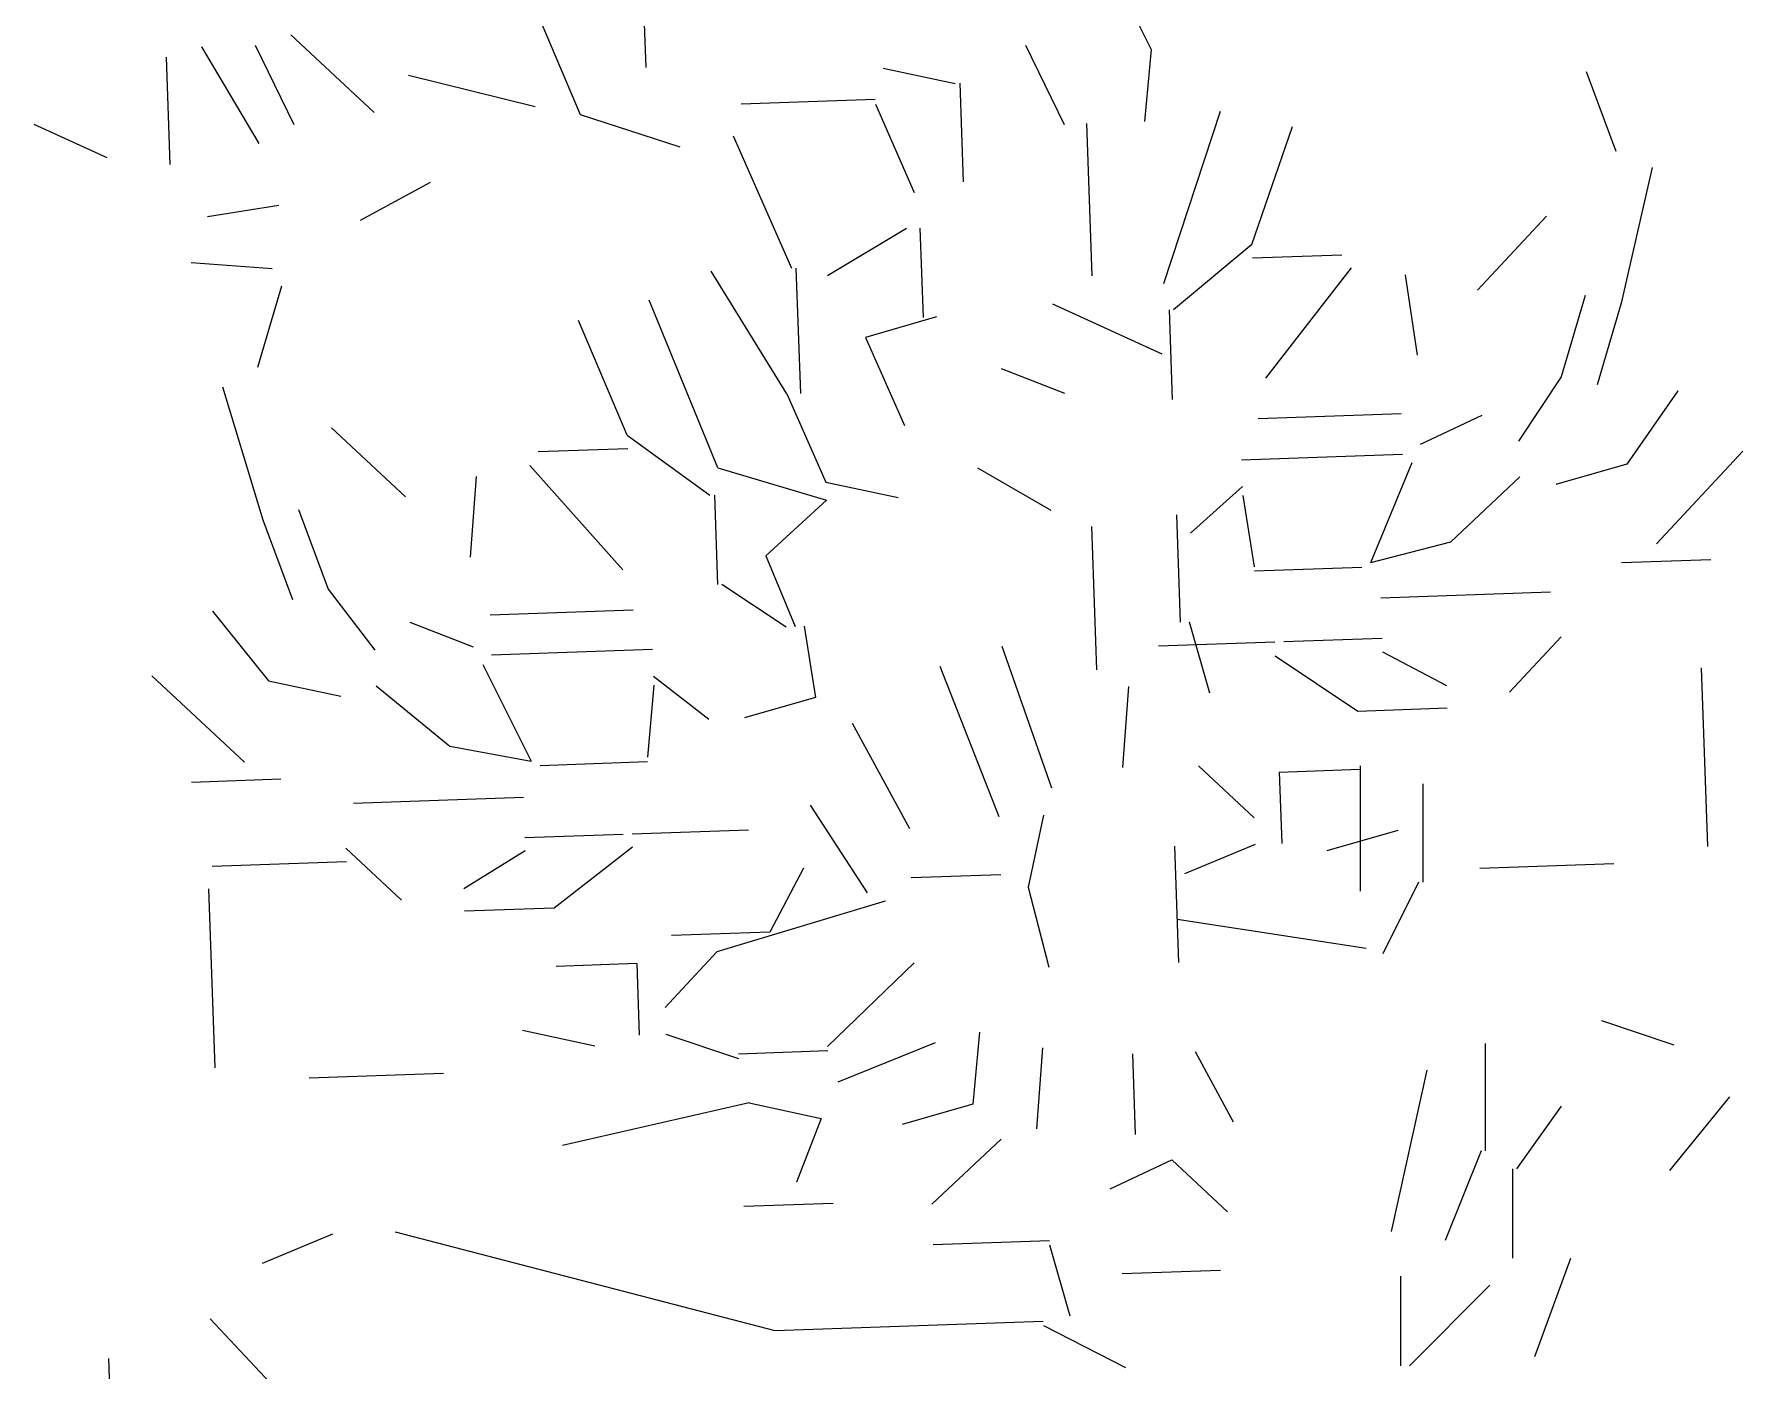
# Model space of a CAD drawing. Header units: metres. Extents: x -1.4 to 1.6, y 0 to 15.7.
# Drawn here: x -0.445 to 1.09, y 12.288 to 13.488 of the extents above; entities that cross this region are included whole.
import ezdxf

# ---------------------------------------------------------------- set-up
doc = ezdxf.new("R2010")
doc.units = ezdxf.units.M
doc.header["$LTSCALE"] = 0.2

msp = doc.modelspace()

# ---------------------------------------------------------------- linework, layer by layer
for p, q in [((0.5148, 13.5613), (0.558, 13.4743)), ((0.1009, 13.5468), (0.104, 13.4584)), ((0.1009, 13.5468), (0.104, 13.4584)), ((0.0013, 13.5192), (0.0451, 13.4161)), ((-0.2468, 13.4784), (-0.2121, 13.4071)), ((-0.2468, 13.4784), (-0.2121, 13.4071)), ((-0.2468, 13.4784), (-0.2121, 13.4071)), ((-0.2468, 13.4784), (-0.2121, 13.4071)), ((-0.2468, 13.4784), (-0.2121, 13.4071)), ((-0.2149, 13.4875), (-0.14, 13.4177)), ((-0.2149, 13.4875), (-0.14, 13.4177)), ((0.4452, 13.4784), (0.4799, 13.4072)), ((0.4452, 13.4784), (0.4799, 13.4072)), ((0.4452, 13.4784), (0.4799, 13.4072)), ((-0.3268, 13.4675), (-0.3235, 13.3711)), ((-0.295, 13.4767), (-0.2437, 13.3899)), ((-0.295, 13.4767), (-0.2437, 13.3899)), ((0.558, 13.4743), (0.5522, 13.4097)), ((0.0046, 13.4228), (-0.109, 13.451)), ((0.0046, 13.4228), (-0.109, 13.451)), ((0.0046, 13.4228), (-0.109, 13.451)), ((0.0046, 13.4228), (-0.109, 13.451)), ((0.0046, 13.4228), (-0.109, 13.451)), ((0.0046, 13.4228), (-0.109, 13.451)), ((0.3172, 13.4578), (0.3821, 13.444)), ((0.3172, 13.4578), (0.3821, 13.444)), ((0.3172, 13.4578), (0.3821, 13.444)), ((0.3172, 13.4578), (0.3821, 13.444)), ((0.3172, 13.4578), (0.3821, 13.444)), ((0.3172, 13.4578), (0.3821, 13.444)), ((0.3172, 13.4578), (0.3821, 13.444)), ((0.3172, 13.4578), (0.3821, 13.444)), ((0.3172, 13.4578), (0.3821, 13.444)), ((0.3172, 13.4578), (0.3821, 13.444)), ((0.3172, 13.4578), (0.3821, 13.444)), ((0.3172, 13.4578), (0.3821, 13.444)), ((0.3172, 13.4578), (0.3821, 13.444)), ((0.3172, 13.4578), (0.3821, 13.444)), ((0.3172, 13.4578), (0.3821, 13.444)), ((0.3172, 13.4578), (0.3821, 13.444)), ((0.3172, 13.4578), (0.3821, 13.444)), ((0.3172, 13.4578), (0.3821, 13.444)), ((0.3172, 13.4578), (0.3821, 13.444)), ((0.3172, 13.4578), (0.3821, 13.444)), ((0.3172, 13.4578), (0.3821, 13.444)), ((0.949, 13.4547), (0.9756, 13.3832)), ((0.3861, 13.4441), (0.3892, 13.3557)), ((0.3861, 13.4441), (0.3892, 13.3557)), ((0.3102, 13.4294), (0.1896, 13.4252)), ((0.3102, 13.4294), (0.1896, 13.4252)), ((0.3103, 13.4254), (0.3453, 13.3461)), ((0.3103, 13.4254), (0.3453, 13.3461)), ((0.3103, 13.4254), (0.3453, 13.3461)), ((0.3103, 13.4254), (0.3453, 13.3461)), ((0.3103, 13.4254), (0.3453, 13.3461)), ((0.5694, 13.2644), (0.6203, 13.4191)), ((0.5694, 13.2644), (0.6203, 13.4191)), ((-0.38, 13.3771), (-0.4454, 13.407)), ((0.0451, 13.4161), (0.1346, 13.3871)), ((0.0451, 13.4161), (0.1346, 13.3871)), ((0.0451, 13.4161), (0.1346, 13.3871)), ((0.5, 13.4079), (0.5048, 13.2712)), ((0.5, 13.4079), (0.5048, 13.2712)), ((0.5, 13.4079), (0.5048, 13.2712)), ((0.6486, 13.2994), (0.6852, 13.4053)), ((0.6486, 13.2994), (0.6852, 13.4053)), ((0.6486, 13.2994), (0.6852, 13.4053)), ((0.6486, 13.2994), (0.6852, 13.4053)), ((0.6486, 13.2994), (0.6852, 13.4053)), ((0.6486, 13.2994), (0.6852, 13.4053)), ((0.6486, 13.2994), (0.6852, 13.4053)), ((0.6486, 13.2994), (0.6852, 13.4053)), ((0.1825, 13.3968), (0.235, 13.2779)), ((0.1825, 13.3968), (0.235, 13.2779)), ((1.0083, 13.3683), (0.9804, 13.2466)), ((1.0083, 13.3683), (0.9804, 13.2466)), ((1.0083, 13.3683), (0.9804, 13.2466)), ((-0.0896, 13.3551), (-0.1527, 13.3207)), ((-0.2256, 13.3342), (-0.2897, 13.324)), ((-0.2256, 13.3342), (-0.2897, 13.324)), ((-0.2256, 13.3342), (-0.2897, 13.324)), ((0.8512, 13.2582), (0.9133, 13.3247)), ((0.3383, 13.3137), (0.2674, 13.271)), ((0.3383, 13.3137), (0.2674, 13.271)), ((0.3383, 13.3137), (0.2674, 13.271)), ((0.3504, 13.3141), (0.3532, 13.2338)), ((0.6486, 13.2994), (0.5783, 13.2406)), ((0.6486, 13.2994), (0.5783, 13.2406)), ((0.6486, 13.2994), (0.5783, 13.2406)), ((-0.3043, 13.2832), (-0.2317, 13.2777)), ((-0.3043, 13.2832), (-0.2317, 13.2777)), ((-0.3043, 13.2832), (-0.2317, 13.2777)), ((-0.3043, 13.2832), (-0.2317, 13.2777)), ((-0.3043, 13.2832), (-0.2317, 13.2777)), ((-0.3043, 13.2832), (-0.2317, 13.2777)), ((-0.3043, 13.2832), (-0.2317, 13.2777)), ((-0.3043, 13.2832), (-0.2317, 13.2777)), ((0.6491, 13.2873), (0.7294, 13.2901)), ((0.6491, 13.2873), (0.7294, 13.2901)), ((0.2309, 13.1651), (0.1627, 13.2754)), ((0.2309, 13.1651), (0.1627, 13.2754)), ((0.2309, 13.1651), (0.1627, 13.2754)), ((0.2309, 13.1651), (0.1627, 13.2754)), ((0.239, 13.2781), (0.2429, 13.1655)), ((0.239, 13.2781), (0.2429, 13.1655)), ((0.239, 13.2781), (0.2429, 13.1655)), ((0.7379, 13.2784), (0.6609, 13.1791)), ((0.7379, 13.2784), (0.6609, 13.1791)), ((0.7864, 13.272), (0.797, 13.2)), ((0.7864, 13.272), (0.797, 13.2)), ((0.7864, 13.272), (0.797, 13.2)), ((-0.2231, 13.2619), (-0.2447, 13.1887)), ((0.1688, 13.0986), (0.1072, 13.2493)), ((0.1688, 13.0986), (0.1072, 13.2493)), ((0.948, 13.2535), (0.9264, 13.1804)), ((0.948, 13.2535), (0.9264, 13.1804)), ((0.948, 13.2535), (0.9264, 13.1804)), ((0.948, 13.2535), (0.9264, 13.1804)), ((0.3653, 13.2342), (0.3015, 13.2159)), ((0.3653, 13.2342), (0.3015, 13.2159)), ((0.4695, 13.2459), (0.5676, 13.201)), ((0.4695, 13.2459), (0.5676, 13.201)), ((0.4695, 13.2459), (0.5676, 13.201)), ((0.5743, 13.2405), (0.5771, 13.1601)), ((0.5743, 13.2405), (0.5771, 13.1601)), ((0.5743, 13.2405), (0.5771, 13.1601)), ((0.9804, 13.2466), (0.9588, 13.1734)), ((0.0873, 13.1279), (0.0435, 13.231)), ((0.0873, 13.1279), (0.0435, 13.231)), ((0.0873, 13.1279), (0.0435, 13.231)), ((0.0873, 13.1279), (0.0435, 13.231)), ((0.0873, 13.1279), (0.0435, 13.231)), ((0.0873, 13.1279), (0.0435, 13.231)), ((0.0873, 13.1279), (0.0435, 13.231)), ((0.0873, 13.1279), (0.0435, 13.231)), ((0.3015, 13.2159), (0.3365, 13.1366)), ((0.3015, 13.2159), (0.3365, 13.1366)), ((0.4232, 13.1879), (0.4803, 13.1658)), ((0.4232, 13.1879), (0.4803, 13.1658)), ((-0.2763, 13.1715), (-0.2399, 13.0521)), ((-0.2763, 13.1715), (-0.2399, 13.0521)), ((-0.2763, 13.1715), (-0.2399, 13.0521)), ((0.9264, 13.1804), (0.8882, 13.1227)), ((0.2309, 13.1651), (0.2658, 13.0859)), ((1.0314, 13.1679), (0.9854, 13.1019)), ((1.0314, 13.1679), (0.9854, 13.1019)), ((0.7827, 13.1472), (0.6541, 13.1427)), ((0.7827, 13.1472), (0.6541, 13.1427)), ((0.7827, 13.1472), (0.6541, 13.1427)), ((0.8552, 13.1457), (0.7998, 13.1196)), ((-0.1119, 13.0727), (-0.1784, 13.1347)), ((0.0873, 13.1279), (0.1616, 13.0742)), ((0.0873, 13.1279), (0.1616, 13.0742)), ((0.0873, 13.1279), (0.1616, 13.0742)), ((0.0878, 13.1159), (0.0074, 13.1131)), ((0.0878, 13.1159), (0.0074, 13.1131)), ((0.6393, 13.1059), (0.784, 13.111)), ((0.6393, 13.1059), (0.784, 13.111)), ((1.0896, 13.1136), (1.0121, 13.0305)), ((1.0896, 13.1136), (1.0121, 13.0305)), ((1.0896, 13.1136), (1.0121, 13.0305)), ((1.0896, 13.1136), (1.0121, 13.0305)), ((-0.0002, 13.1007), (0.0835, 13.0071)), ((-0.0002, 13.1007), (0.0835, 13.0071)), ((0.1688, 13.0986), (0.2664, 13.0698)), ((0.1688, 13.0986), (0.2664, 13.0698)), ((0.4022, 13.0987), (0.4679, 13.0607)), ((0.4022, 13.0987), (0.4679, 13.0607)), ((0.4022, 13.0987), (0.4679, 13.0607)), ((0.7923, 13.1032), (0.7552, 13.0134)), ((0.7923, 13.1032), (0.7552, 13.0134)), ((0.9854, 13.1019), (0.9217, 13.0836)), ((0.9854, 13.1019), (0.9217, 13.0836)), ((-0.0482, 13.091), (-0.0537, 13.0184)), ((-0.0482, 13.091), (-0.0537, 13.0184)), ((-0.0482, 13.091), (-0.0537, 13.0184)), ((0.2658, 13.0859), (0.3307, 13.072)), ((0.2658, 13.0859), (0.3307, 13.072)), ((0.2658, 13.0859), (0.3307, 13.072)), ((0.2658, 13.0859), (0.3307, 13.072)), ((0.6401, 13.0818), (0.5933, 13.04)), ((0.6401, 13.0818), (0.5933, 13.04)), ((0.8893, 13.0905), (0.827, 13.032)), ((0.1657, 13.0743), (0.1685, 12.994)), ((0.1657, 13.0743), (0.1685, 12.994)), ((0.1657, 13.0743), (0.1685, 12.994)), ((0.2664, 13.0698), (0.2118, 13.0196)), ((0.2664, 13.0698), (0.2118, 13.0196)), ((0.2664, 13.0698), (0.2118, 13.0196)), ((0.2664, 13.0698), (0.2118, 13.0196)), ((0.2664, 13.0698), (0.2118, 13.0196)), ((0.2664, 13.0698), (0.2118, 13.0196)), ((0.6404, 13.0738), (0.6507, 13.0098)), ((0.6404, 13.0738), (0.6507, 13.0098)), ((0.6404, 13.0738), (0.6507, 13.0098)), ((-0.2399, 13.0521), (-0.2133, 12.9806)), ((-0.2081, 13.0613), (-0.1814, 12.9898)), ((-0.2081, 13.0613), (-0.1814, 12.9898)), ((-0.2081, 13.0613), (-0.1814, 12.9898)), ((-0.2081, 13.0613), (-0.1814, 12.9898)), ((0.5807, 13.0566), (0.584, 12.9602)), ((0.5046, 13.0459), (0.5091, 12.9173)), ((0.2118, 13.0196), (0.2382, 12.9562)), ((0.2118, 13.0196), (0.2382, 12.9562)), ((0.2118, 13.0196), (0.2382, 12.9562)), ((0.2118, 13.0196), (0.2382, 12.9562)), ((0.2118, 13.0196), (0.2382, 12.9562)), ((0.2118, 13.0196), (0.2382, 12.9562)), ((0.827, 13.032), (0.7552, 13.0134)), ((0.7473, 13.0091), (0.6508, 13.0058)), ((1.0609, 13.0161), (0.9805, 13.0133)), ((1.0609, 13.0161), (0.9805, 13.0133)), ((-0.1814, 12.9898), (-0.1393, 12.9349)), ((0.1725, 12.9941), (0.2301, 12.9559)), ((0.1725, 12.9941), (0.2301, 12.9559)), ((0.917, 12.9869), (0.7643, 12.9816)), ((0.917, 12.9869), (0.7643, 12.9816)), ((0.917, 12.9869), (0.7643, 12.9816)), ((0.917, 12.9869), (0.7643, 12.9816)), ((0.917, 12.9869), (0.7643, 12.9816)), ((0.917, 12.9869), (0.7643, 12.9816)), ((-0.2853, 12.9701), (-0.2349, 12.9075)), ((-0.2853, 12.9701), (-0.2349, 12.9075)), ((-0.108, 12.9602), (-0.0509, 12.938)), ((-0.0358, 12.9667), (0.0928, 12.9712)), ((-0.0358, 12.9667), (0.0928, 12.9712)), ((-0.0358, 12.9667), (0.0928, 12.9712)), ((0.2462, 12.9564), (0.2565, 12.8924)), ((0.2462, 12.9564), (0.2565, 12.8924)), ((0.2462, 12.9564), (0.2565, 12.8924)), ((0.2462, 12.9564), (0.2565, 12.8924)), ((0.2462, 12.9564), (0.2565, 12.8924)), ((0.2462, 12.9564), (0.2565, 12.8924)), ((0.5921, 12.9605), (0.6104, 12.8967)), ((0.5921, 12.9605), (0.6104, 12.8967)), ((0.6692, 12.942), (0.5647, 12.9384)), ((0.6692, 12.942), (0.5647, 12.9384)), ((0.6692, 12.942), (0.5647, 12.9384)), ((0.6692, 12.942), (0.5647, 12.9384)), ((0.6692, 12.942), (0.5647, 12.9384)), ((0.6692, 12.942), (0.5647, 12.9384)), ((0.6692, 12.942), (0.5647, 12.9384)), ((0.6692, 12.942), (0.5647, 12.9384)), ((0.6692, 12.942), (0.5647, 12.9384)), ((0.7656, 12.9454), (0.6772, 12.9423)), ((0.7656, 12.9454), (0.6772, 12.9423)), ((0.7656, 12.9454), (0.6772, 12.9423)), ((0.7656, 12.9454), (0.6772, 12.9423)), ((0.7656, 12.9454), (0.6772, 12.9423)), ((0.9265, 12.947), (0.8799, 12.8971)), ((0.9265, 12.947), (0.8799, 12.8971)), ((0.9265, 12.947), (0.8799, 12.8971)), ((0.9265, 12.947), (0.8799, 12.8971)), ((0.9265, 12.947), (0.8799, 12.8971)), ((0.1101, 12.9356), (-0.0345, 12.9305)), ((0.1101, 12.9356), (-0.0345, 12.9305)), ((0.4239, 12.9385), (0.4685, 12.8113)), ((0.4239, 12.9385), (0.4685, 12.8113)), ((0.4239, 12.9385), (0.4685, 12.8113)), ((0.4239, 12.9385), (0.4685, 12.8113)), ((0.4239, 12.9385), (0.4685, 12.8113)), ((0.4239, 12.9385), (0.4685, 12.8113)), ((0.4239, 12.9385), (0.4685, 12.8113)), ((0.4239, 12.9385), (0.4685, 12.8113)), ((0.4239, 12.9385), (0.4685, 12.8113)), ((0.6696, 12.93), (0.7437, 12.8803)), ((0.6696, 12.93), (0.7437, 12.8803)), ((0.6696, 12.93), (0.7437, 12.8803)), ((0.6696, 12.93), (0.7437, 12.8803)), ((0.6696, 12.93), (0.7437, 12.8803)), ((0.766, 12.9334), (0.8234, 12.9032)), ((0.766, 12.9334), (0.8234, 12.9032)), ((0.766, 12.9334), (0.8234, 12.9032)), ((0.766, 12.9334), (0.8234, 12.9032)), ((0.766, 12.9334), (0.8234, 12.9032)), ((0.766, 12.9334), (0.8234, 12.9032)), ((-0.3396, 12.9118), (-0.2565, 12.8343)), ((-0.3396, 12.9118), (-0.2565, 12.8343)), ((-0.3396, 12.9118), (-0.2565, 12.8343)), ((-0.3396, 12.9118), (-0.2565, 12.8343)), ((-0.0423, 12.9222), (0.001, 12.8352)), ((-0.0423, 12.9222), (0.001, 12.8352)), ((0.111, 12.9115), (0.1606, 12.873)), ((0.111, 12.9115), (0.1606, 12.873)), ((0.3682, 12.9205), (0.4212, 12.7855)), ((0.3682, 12.9205), (0.4212, 12.7855)), ((0.3682, 12.9205), (0.4212, 12.7855)), ((0.3682, 12.9205), (0.4212, 12.7855)), ((1.0522, 12.9192), (1.0578, 12.7585)), ((1.0522, 12.9192), (1.0578, 12.7585)), ((1.0522, 12.9192), (1.0578, 12.7585)), ((-0.2349, 12.9075), (-0.17, 12.8936)), ((-0.2349, 12.9075), (-0.17, 12.8936)), ((-0.1382, 12.9028), (-0.0719, 12.8488)), ((0.1113, 12.9035), (0.1055, 12.8389)), ((0.1113, 12.9035), (0.1055, 12.8389)), ((0.1113, 12.9035), (0.1055, 12.8389)), ((0.5378, 12.9023), (0.5323, 12.8296)), ((0.5378, 12.9023), (0.5323, 12.8296)), ((0.5378, 12.9023), (0.5323, 12.8296)), ((0.5378, 12.9023), (0.5323, 12.8296)), ((0.5378, 12.9023), (0.5323, 12.8296)), ((0.2565, 12.8924), (0.1928, 12.8741)), ((0.2565, 12.8924), (0.1928, 12.8741)), ((0.2565, 12.8924), (0.1928, 12.8741)), ((0.2565, 12.8924), (0.1928, 12.8741)), ((0.2565, 12.8924), (0.1928, 12.8741)), ((0.2565, 12.8924), (0.1928, 12.8741)), ((0.7437, 12.8803), (0.8241, 12.8831)), ((0.7437, 12.8803), (0.8241, 12.8831)), ((0.7437, 12.8803), (0.8241, 12.8831)), ((0.7437, 12.8803), (0.8241, 12.8831)), ((0.7437, 12.8803), (0.8241, 12.8831)), ((0.2895, 12.8694), (0.3411, 12.7747)), ((-0.0719, 12.8488), (0.001, 12.8352)), ((0.0092, 12.8315), (0.1056, 12.8349)), ((-0.3041, 12.8165), (-0.2237, 12.8193)), ((-0.3041, 12.8165), (-0.2237, 12.8193)), ((0.6006, 12.831), (0.6505, 12.7845)), ((0.6006, 12.831), (0.6505, 12.7845)), ((0.6006, 12.831), (0.6505, 12.7845)), ((0.6006, 12.831), (0.6505, 12.7845)), ((0.6006, 12.831), (0.6505, 12.7845)), ((0.6006, 12.831), (0.6505, 12.7845)), ((0.6732, 12.8255), (0.7456, 12.828)), ((0.6732, 12.8255), (0.6755, 12.7612)), ((0.746, 12.8311), (0.746, 12.7185)), ((0.746, 12.8311), (0.746, 12.7185)), ((-0.1586, 12.7975), (-0.0059, 12.8028)), ((-0.1586, 12.7975), (-0.0059, 12.8028)), ((-0.1586, 12.7975), (-0.0059, 12.8028)), ((-0.1586, 12.7975), (-0.0059, 12.8028)), ((-0.1586, 12.7975), (-0.0059, 12.8028)), ((-0.1586, 12.7975), (-0.0059, 12.8028)), ((0.8023, 12.815), (0.8022, 12.7265)), ((0.8023, 12.815), (0.8022, 12.7265)), ((0.2518, 12.7957), (0.3029, 12.717)), ((0.2518, 12.7957), (0.3029, 12.717)), ((0.2518, 12.7957), (0.3029, 12.717)), ((0.2518, 12.7957), (0.3029, 12.717)), ((0.2518, 12.7957), (0.3029, 12.717)), ((0.2518, 12.7957), (0.3029, 12.717)), ((0.2518, 12.7957), (0.3029, 12.717)), ((0.2518, 12.7957), (0.3029, 12.717)), ((0.2518, 12.7957), (0.3029, 12.717)), ((0.2518, 12.7957), (0.3029, 12.717)), ((0.0918, 12.77), (0.1963, 12.7737)), ((0.0918, 12.77), (0.1963, 12.7737)), ((0.0918, 12.77), (0.1963, 12.7737)), ((0.0918, 12.77), (0.1963, 12.7737)), ((0.0918, 12.77), (0.1963, 12.7737)), ((0.0918, 12.77), (0.1963, 12.7737)), ((0.0918, 12.77), (0.1963, 12.7737)), ((0.0918, 12.77), (0.1963, 12.7737)), ((0.0918, 12.77), (0.1963, 12.7737)), ((0.4613, 12.7869), (0.4475, 12.7221)), ((0.4613, 12.7869), (0.4475, 12.7221)), ((0.4613, 12.7869), (0.4475, 12.7221)), ((0.4613, 12.7869), (0.4475, 12.7221)), ((0.4613, 12.7869), (0.4475, 12.7221)), ((0.7797, 12.7729), (0.7159, 12.7546)), ((-0.1653, 12.757), (-0.1153, 12.7105)), ((-0.1653, 12.757), (-0.1153, 12.7105)), ((-0.1653, 12.757), (-0.1153, 12.7105)), ((-0.1653, 12.757), (-0.1153, 12.7105)), ((-0.1653, 12.757), (-0.1153, 12.7105)), ((-0.0047, 12.7666), (0.0837, 12.7697)), ((-0.0047, 12.7666), (0.0837, 12.7697)), ((-0.0047, 12.7666), (0.0837, 12.7697)), ((-0.0047, 12.7666), (0.0837, 12.7697)), ((-0.0047, 12.7666), (0.0837, 12.7697)), ((0.0922, 12.7579), (0.0217, 12.7032)), ((0.0922, 12.7579), (0.0217, 12.7032)), ((0.0922, 12.7579), (0.0217, 12.7032)), ((0.0922, 12.7579), (0.0217, 12.7032)), ((0.0922, 12.7579), (0.0217, 12.7032)), ((0.579, 12.7589), (0.5826, 12.6544)), ((0.579, 12.7589), (0.5826, 12.6544)), ((0.579, 12.7589), (0.5826, 12.6544)), ((0.579, 12.7589), (0.5826, 12.6544)), ((0.579, 12.7589), (0.5826, 12.6544)), ((0.579, 12.7589), (0.5826, 12.6544)), ((0.579, 12.7589), (0.5826, 12.6544)), ((0.579, 12.7589), (0.5826, 12.6544)), ((0.579, 12.7589), (0.5826, 12.6544)), ((0.579, 12.7589), (0.5826, 12.6544)), ((0.579, 12.7589), (0.5826, 12.6544)), ((0.6514, 12.7604), (0.5879, 12.734)), ((0.6514, 12.7604), (0.5879, 12.734)), ((-0.1648, 12.7449), (-0.2854, 12.7407)), ((-0.1648, 12.7449), (-0.2854, 12.7407)), ((-0.1648, 12.7449), (-0.2854, 12.7407)), ((-0.1648, 12.7449), (-0.2854, 12.7407)), ((-0.1648, 12.7449), (-0.2854, 12.7407)), ((-0.1648, 12.7449), (-0.2854, 12.7407)), ((-0.1648, 12.7449), (-0.2854, 12.7407)), ((-0.1648, 12.7449), (-0.2854, 12.7407)), ((-0.1648, 12.7449), (-0.2854, 12.7407)), ((-0.1648, 12.7449), (-0.2854, 12.7407)), ((-0.1648, 12.7449), (-0.2854, 12.7407)), ((-0.1648, 12.7449), (-0.2854, 12.7407)), ((-0.1648, 12.7449), (-0.2854, 12.7407)), ((-0.0042, 12.7546), (-0.0594, 12.7205)), ((-0.0042, 12.7546), (-0.0594, 12.7205)), ((-0.0042, 12.7546), (-0.0594, 12.7205)), ((-0.0042, 12.7546), (-0.0594, 12.7205)), ((-0.0042, 12.7546), (-0.0594, 12.7205)), ((-0.0042, 12.7546), (-0.0594, 12.7205)), ((0.8533, 12.7393), (0.9738, 12.7435)), ((0.8533, 12.7393), (0.9738, 12.7435)), ((0.8533, 12.7393), (0.9738, 12.7435)), ((0.2457, 12.7392), (0.2156, 12.6818)), ((0.2457, 12.7392), (0.2156, 12.6818)), ((0.2457, 12.7392), (0.2156, 12.6818)), ((0.2457, 12.7392), (0.2156, 12.6818)), ((0.2457, 12.7392), (0.2156, 12.6818)), ((0.2457, 12.7392), (0.2156, 12.6818)), ((0.2457, 12.7392), (0.2156, 12.6818)), ((0.2457, 12.7392), (0.2156, 12.6818)), ((0.2457, 12.7392), (0.2156, 12.6818)), ((0.423, 12.7333), (0.3426, 12.7305)), ((0.423, 12.7333), (0.3426, 12.7305)), ((0.423, 12.7333), (0.3426, 12.7305)), ((0.423, 12.7333), (0.3426, 12.7305)), ((0.7982, 12.7265), (0.7661, 12.6622)), ((-0.2887, 12.7205), (-0.2831, 12.5598)), ((-0.2887, 12.7205), (-0.2831, 12.5598)), ((-0.2887, 12.7205), (-0.2831, 12.5598)), ((0.4475, 12.7221), (0.4661, 12.6503)), ((0.0217, 12.7032), (-0.0587, 12.7004)), ((0.0217, 12.7032), (-0.0587, 12.7004)), ((0.0217, 12.7032), (-0.0587, 12.7004)), ((0.0217, 12.7032), (-0.0587, 12.7004)), ((0.0217, 12.7032), (-0.0587, 12.7004)), ((0.3192, 12.7095), (0.1679, 12.664)), ((0.3192, 12.7095), (0.1679, 12.664)), ((0.3192, 12.7095), (0.1679, 12.664)), ((0.3192, 12.7095), (0.1679, 12.664)), ((0.3192, 12.7095), (0.1679, 12.664)), ((0.3192, 12.7095), (0.1679, 12.664)), ((0.2156, 12.6818), (0.1272, 12.6787)), ((0.2156, 12.6818), (0.1272, 12.6787)), ((0.2156, 12.6818), (0.1272, 12.6787)), ((0.2156, 12.6818), (0.1272, 12.6787)), ((0.2156, 12.6818), (0.1272, 12.6787)), ((0.2156, 12.6818), (0.1272, 12.6787)), ((0.2156, 12.6818), (0.1272, 12.6787)), ((0.2156, 12.6818), (0.1272, 12.6787)), ((0.2156, 12.6818), (0.1272, 12.6787)), ((0.5813, 12.6935), (0.7512, 12.6673)), ((0.0959, 12.6535), (0.0235, 12.6509)), ((0.0959, 12.6535), (0.0981, 12.5892)), ((0.1679, 12.664), (0.1214, 12.6141)), ((0.1679, 12.664), (0.1214, 12.6141)), ((0.1679, 12.664), (0.1214, 12.6141)), ((0.1679, 12.664), (0.1214, 12.6141)), ((0.1679, 12.664), (0.1214, 12.6141)), ((0.1679, 12.664), (0.1214, 12.6141)), ((0.3453, 12.6541), (0.2674, 12.579)), ((0.3453, 12.6541), (0.2674, 12.579)), ((0.3453, 12.6541), (0.2674, 12.579)), ((-0.0066, 12.5936), (0.0582, 12.5797)), ((0.1222, 12.59), (0.1873, 12.5682)), ((0.1222, 12.59), (0.1873, 12.5682)), ((0.4038, 12.5918), (0.398, 12.5272)), ((0.4038, 12.5918), (0.398, 12.5272)), ((0.4038, 12.5918), (0.398, 12.5272)), ((0.9627, 12.6023), (1.0278, 12.5804)), ((0.2676, 12.575), (0.1872, 12.5722)), ((0.2676, 12.575), (0.1872, 12.5722)), ((0.2676, 12.575), (0.1872, 12.5722)), ((0.2676, 12.575), (0.1872, 12.5722)), ((0.2676, 12.575), (0.1872, 12.5722)), ((0.3639, 12.5824), (0.2766, 12.5471)), ((0.3639, 12.5824), (0.2766, 12.5471)), ((0.4606, 12.5777), (0.4551, 12.5051)), ((0.4606, 12.5777), (0.4551, 12.5051)), ((0.4606, 12.5777), (0.4551, 12.5051)), ((0.4606, 12.5777), (0.4551, 12.5051)), ((0.4606, 12.5777), (0.4551, 12.5051)), ((0.4606, 12.5777), (0.4551, 12.5051)), ((0.5412, 12.5725), (0.5438, 12.5001)), ((0.5412, 12.5725), (0.5438, 12.5001)), ((0.5412, 12.5725), (0.5438, 12.5001)), ((0.5975, 12.5744), (0.6319, 12.5113)), ((0.8585, 12.4853), (0.8585, 12.5818)), ((0.8585, 12.4853), (0.8585, 12.5818)), ((0.8585, 12.4853), (0.8585, 12.5818)), ((0.8585, 12.4853), (0.8585, 12.5818)), ((0.8585, 12.4853), (0.8585, 12.5818)), ((0.8585, 12.4853), (0.8585, 12.5818)), ((0.774, 12.4129), (0.8062, 12.5577)), ((-0.0777, 12.5549), (-0.1983, 12.5507)), ((-0.0777, 12.5549), (-0.1983, 12.5507)), ((-0.0777, 12.5549), (-0.1983, 12.5507)), ((0.1968, 12.5283), (0.0291, 12.4902)), ((0.1968, 12.5283), (0.2617, 12.5144)), ((0.1968, 12.5283), (0.2617, 12.5144)), ((0.398, 12.5272), (0.3343, 12.5089)), ((0.398, 12.5272), (0.3343, 12.5089)), ((0.398, 12.5272), (0.3343, 12.5089)), ((1.0777, 12.5339), (1.0237, 12.4676)), ((0.2617, 12.5144), (0.2395, 12.4573)), ((0.2617, 12.5144), (0.2395, 12.4573)), ((0.8866, 12.4692), (0.9268, 12.5254)), ((0.8866, 12.4692), (0.9268, 12.5254)), ((0.4232, 12.4959), (0.3609, 12.4374)), ((0.8545, 12.4853), (0.8223, 12.4049)), ((0.8545, 12.4853), (0.8223, 12.4049)), ((0.5213, 12.4511), (0.5768, 12.4772)), ((0.5213, 12.4511), (0.5768, 12.4772)), ((0.5213, 12.4511), (0.5768, 12.4772)), ((0.5213, 12.4511), (0.5768, 12.4772)), ((0.5213, 12.4511), (0.5768, 12.4772)), ((0.5213, 12.4511), (0.5768, 12.4772)), ((0.5213, 12.4511), (0.5768, 12.4772)), ((0.5213, 12.4511), (0.5768, 12.4772)), ((0.5213, 12.4511), (0.5768, 12.4772)), ((0.5768, 12.4772), (0.6267, 12.4306)), ((0.5768, 12.4772), (0.6267, 12.4306)), ((0.5768, 12.4772), (0.6267, 12.4306)), ((0.5768, 12.4772), (0.6267, 12.4306)), ((0.5768, 12.4772), (0.6267, 12.4306)), ((0.5768, 12.4772), (0.6267, 12.4306)), ((0.5768, 12.4772), (0.6267, 12.4306)), ((0.5768, 12.4772), (0.6267, 12.4306)), ((0.5768, 12.4772), (0.6267, 12.4306)), ((0.8826, 12.4692), (0.8826, 12.3888)), ((0.8826, 12.4692), (0.8826, 12.3888)), ((0.8826, 12.4692), (0.8826, 12.3888)), ((0.8826, 12.4692), (0.8826, 12.3888)), ((0.8826, 12.4692), (0.8826, 12.3888)), ((0.8826, 12.4692), (0.8826, 12.3888)), ((0.8826, 12.4692), (0.8826, 12.3888)), ((0.8826, 12.4692), (0.8826, 12.3888)), ((0.8826, 12.4692), (0.8826, 12.3888)), ((0.192, 12.4355), (0.2723, 12.4384)), ((-0.1773, 12.4106), (-0.2407, 12.3842)), ((-0.121, 12.4125), (0.22, 12.3239)), ((-0.121, 12.4125), (0.22, 12.3239)), ((-0.121, 12.4125), (0.22, 12.3239)), ((-0.121, 12.4125), (0.22, 12.3239)), ((-0.121, 12.4125), (0.22, 12.3239)), ((-0.121, 12.4125), (0.22, 12.3239)), ((0.3622, 12.4013), (0.4666, 12.4049)), ((0.3622, 12.4013), (0.4666, 12.4049)), ((0.3622, 12.4013), (0.4666, 12.4049)), ((0.3622, 12.4013), (0.4666, 12.4049)), ((0.4668, 12.4009), (0.4851, 12.3372)), ((0.9348, 12.3887), (0.9026, 12.3003)), ((0.9348, 12.3887), (0.9026, 12.3003)), ((0.9348, 12.3887), (0.9026, 12.3003)), ((0.532, 12.375), (0.6205, 12.3781)), ((0.532, 12.375), (0.6205, 12.3781)), ((0.782, 12.3727), (0.782, 12.2923)), ((0.782, 12.3727), (0.782, 12.2923)), ((0.8624, 12.3646), (0.7901, 12.2923)), ((0.8624, 12.3646), (0.7901, 12.2923)), ((-0.2873, 12.3343), (-0.2288, 12.272)), ((0.22, 12.3239), (0.4611, 12.3323)), ((0.22, 12.3239), (0.4611, 12.3323)), ((0.22, 12.3239), (0.4611, 12.3323)), ((0.22, 12.3239), (0.4611, 12.3323)), ((0.22, 12.3239), (0.4611, 12.3323)), ((0.22, 12.3239), (0.4611, 12.3323)), ((0.4613, 12.3283), (0.535, 12.2906)), ((0.4613, 12.3283), (0.535, 12.2906)), ((0.4613, 12.3283), (0.535, 12.2906)), ((0.4613, 12.3283), (0.535, 12.2906)), ((0.4613, 12.3283), (0.535, 12.2906)), ((0.4613, 12.3283), (0.535, 12.2906)), ((-0.3786, 12.2989), (-0.3747, 12.1864)), ((-0.3786, 12.2989), (-0.3747, 12.1864))]:
    msp.add_line(p, q)

doc.saveas('drawing.dxf')
